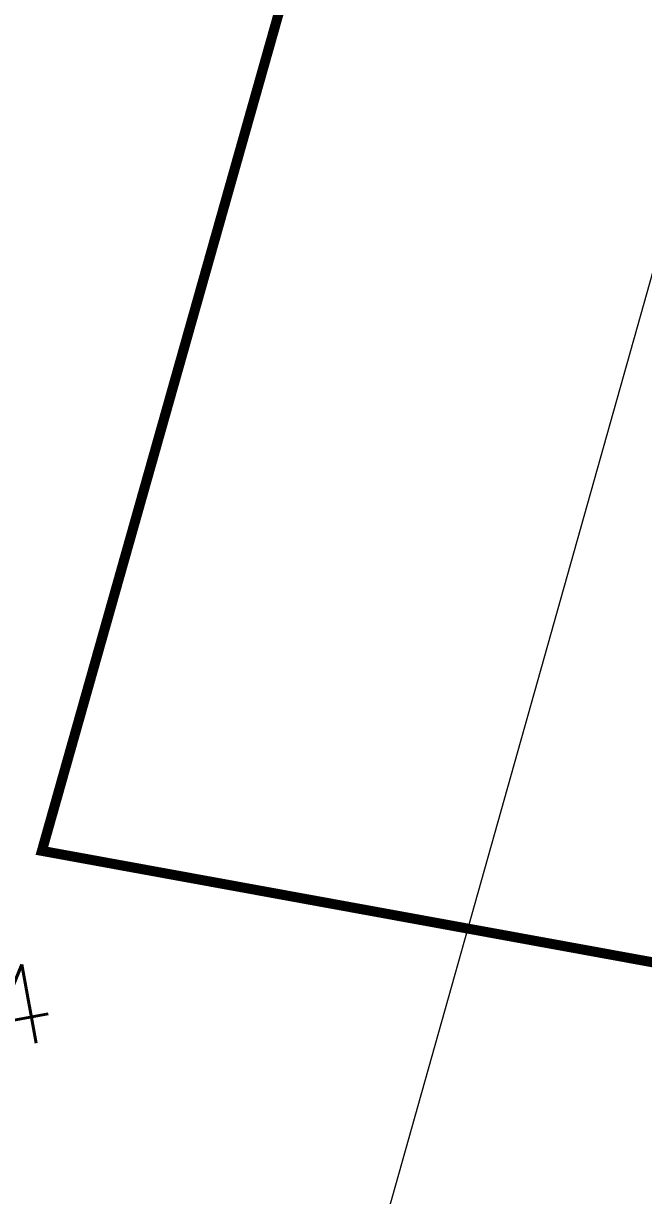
# Model space of a CAD drawing. Header units: inches. Extents: x 350994 to 353538, y 1581369 to 1583842.
# Drawn here: x 351297.57 to 351303.76, y 1583158.93 to 1583170.65 of the extents above; entities that cross this region are included whole.
import ezdxf
from ezdxf.enums import TextEntityAlignment as Align

# ---------------------------------------------------------------- set-up
doc = ezdxf.new("R2010")
doc.units = ezdxf.units.IN
doc.header["$MEASUREMENT"] = 0
doc.linetypes.add('1', pattern=[0])
for name, color, linetype in [('EP TF', 5, 'Continuous'), ('LEVELS', 184, 'Continuous'), ("ROAD'S", 1, '1')]:
    doc.layers.add(name, color=color, linetype=linetype)
doc.styles.add('ROMANS', font='ROMANS.shx')
doc.styles.get("Standard").update_dxf_attribs({"font": 'arial.ttf'})
doc.linetypes.add('SILT_FENCE', pattern='A,0.5,-0.2,["EP",Standard,S=0.1,R=0,X=-0.1,Y=-0.05],-0.2', length=0.9)

msp = doc.modelspace()

# ---------------------------------------------------------------- linework, layer by layer
at = {"layer": 'EP TF', "color": 252, "linetype": 'SILT_FENCE', "lineweight": 5, "ltscale": 6, "elevation": 97.614}
msp.add_lwpolyline([(351334.549, 1583220.761), (351313.266, 1583201.604), (351299.568, 1583152.936), (351283.656, 1583095.413), (351267.659, 1583037.585), (351251.662, 1582979.757), (351198.881, 1582966.743), (351173.839, 1582964.511), (351151.773, 1582973.941), (351097.752, 1583012.032), (351096.541, 1583017.47)], dxfattribs=at)
at = {"layer": "ROAD'S", "lineweight": 5, "const_width": 0.1}
msp.add_lwpolyline([(351304.091, 1583161.22), (351297.751, 1583162.377), (351314.025, 1583219.946), (351316.602, 1583223.393), (351320.614, 1583225.647), (351331.388, 1583224.159), (351392.046, 1583203.837)], dxfattribs=at)

# ---------------------------------------------------------------- texts
at = {"layer": 'LEVELS', "lineweight": 9, "style": 'ROMANS'}
msp.add_text('76.054', height=0.8, rotation=10.2158, dxfattribs=at).set_placement((351296.002, 1583160.556, -28.331), align=Align.MIDDLE_CENTER)

doc.saveas('drawing.dxf')
